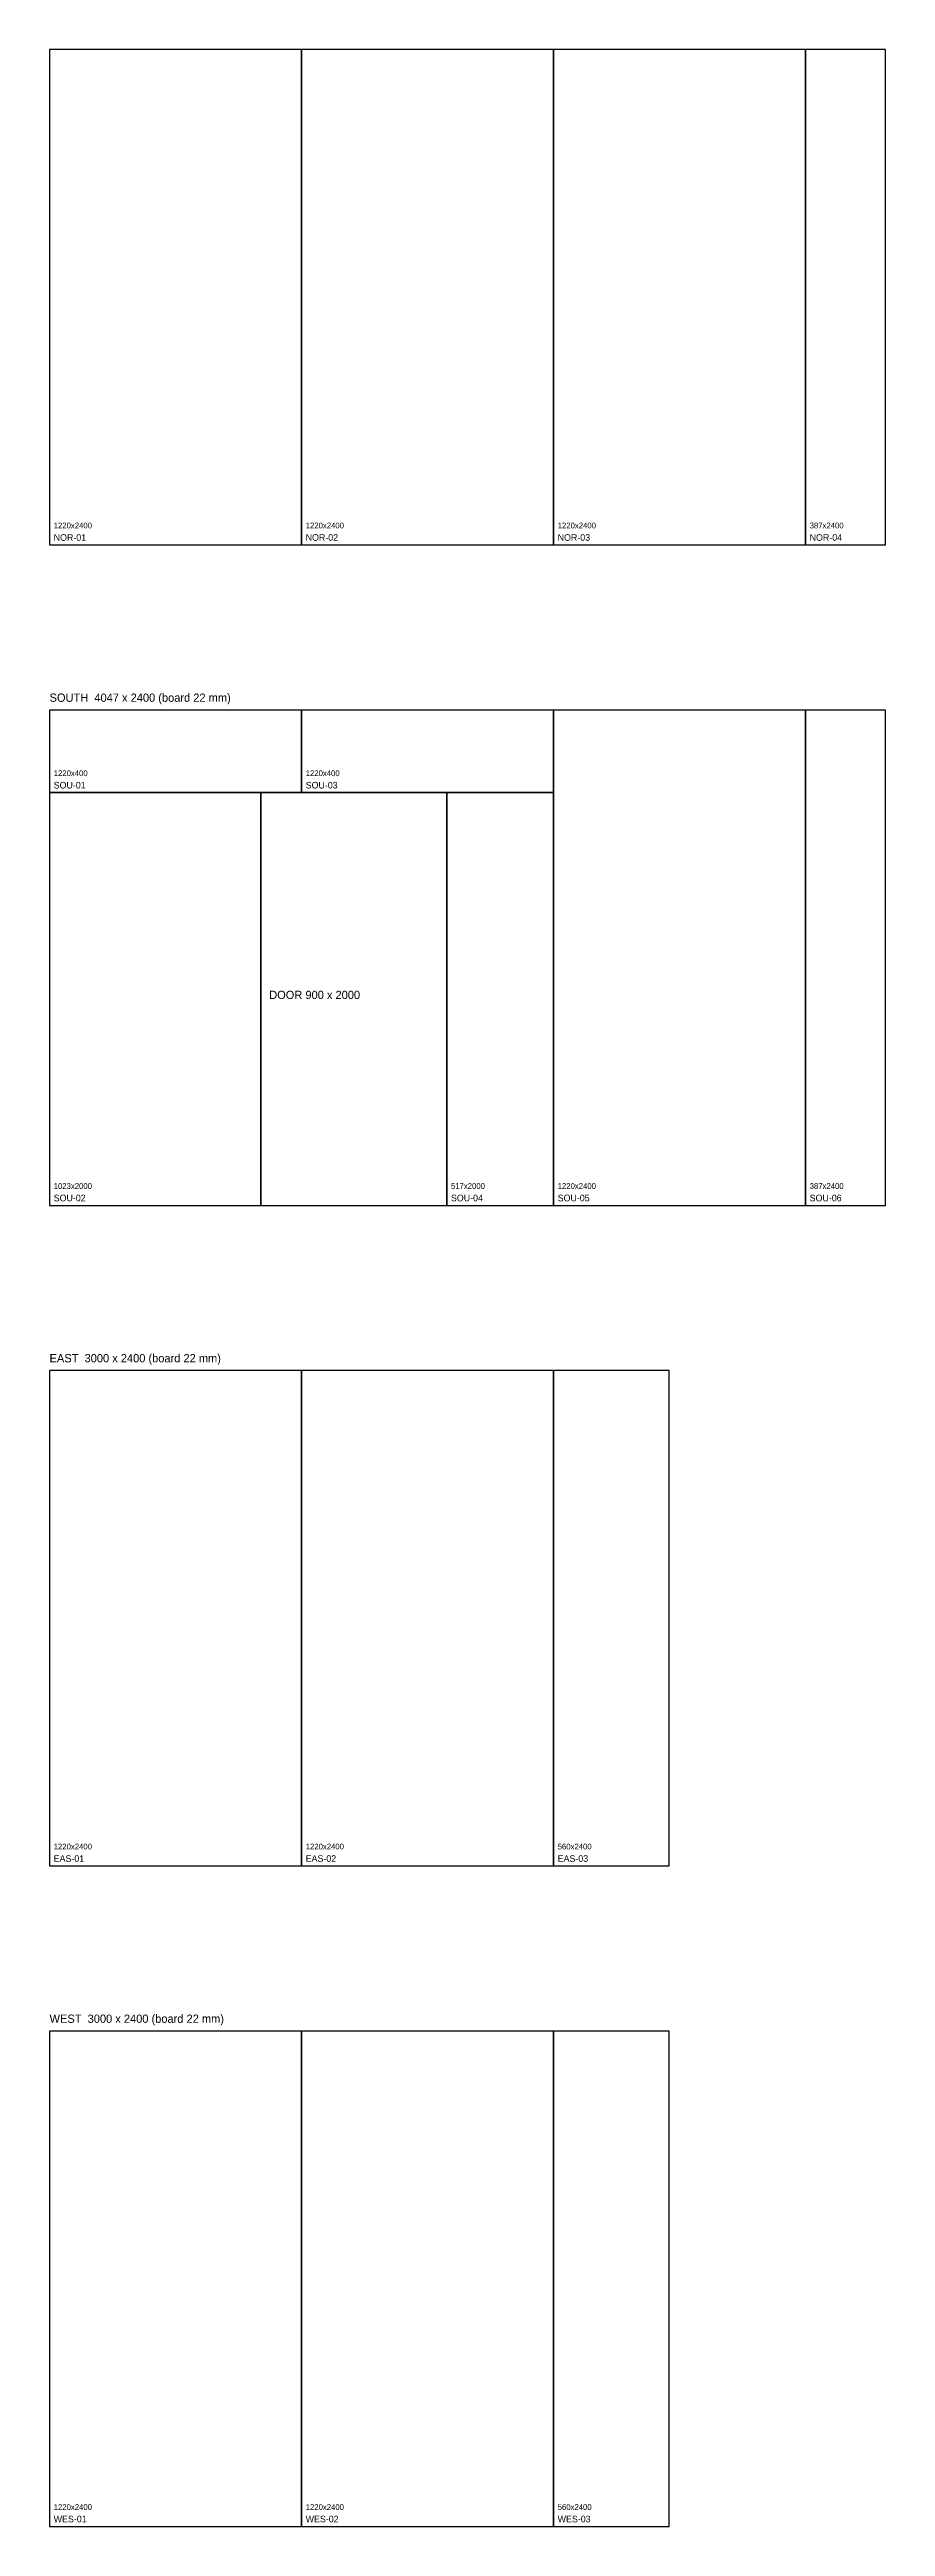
# Model space of a CAD drawing. Header units: millimetres. Extents: x -23 to 4047, y -20957 to 3186.
# Drawn here: x 0 to 4047, y -20957 to -8957 of the extents above; entities that cross this region are included whole.
import ezdxf

# ---------------------------------------------------------------- set-up
doc = ezdxf.new("R2010")
doc.units = ezdxf.units.MM
for name, color, linetype in [('DOOR', 6, 'Continuous'), ('PANEL_CUT', 1, 'Continuous'), ('SEAM', 5, 'Continuous'), ('TEXT', 2, 'Continuous')]:
    doc.layers.add(name, color=color, linetype=linetype)

msp = doc.modelspace()

# ---------------------------------------------------------------- linework, layer by layer
at = {"layer": 'DOOR'}
msp.add_lwpolyline([(1023.4, -14557), (1923.4, -14557), (1923.4, -12557), (1023.4, -12557)], close=True, dxfattribs=at)
at = {"layer": 'PANEL_CUT'}
for points in [[(0, -11357), (1220, -11357), (1220, -8957), (0, -8957)], [(1220, -11357), (2440, -11357), (2440, -8957), (1220, -8957)], [(2440, -11357), (3660, -11357), (3660, -8957), (2440, -8957)], [(3660, -11357), (4046.8, -11357), (4046.8, -8957), (3660, -8957)], [(0, -12557), (1220, -12557), (1220, -12157), (0, -12157)], [(1220, -12557), (2440, -12557), (2440, -12157), (1220, -12157)], [(2440, -14557), (3660, -14557), (3660, -12157), (2440, -12157)], [(3660, -14557), (4046.8, -14557), (4046.8, -12157), (3660, -12157)], [(0, -14557), (1023.4, -14557), (1023.4, -12557), (0, -12557)], [(1923.4, -14557), (2440, -14557), (2440, -12557), (1923.4, -12557)], [(0, -17757), (1220, -17757), (1220, -15357), (0, -15357)], [(1220, -17757), (2440, -17757), (2440, -15357), (1220, -15357)], [(2440, -17757), (3000, -17757), (3000, -15357), (2440, -15357)], [(0, -20957), (1220, -20957), (1220, -18557), (0, -18557)], [(1220, -20957), (2440, -20957), (2440, -18557), (1220, -18557)], [(2440, -20957), (3000, -20957), (3000, -18557), (2440, -18557)]]:
    msp.add_lwpolyline(points, close=True, dxfattribs=at)
at = {"layer": 'SEAM'}
for p, q in [((1220, -11357), (1220, -8957)), ((2440, -11357), (2440, -8957)), ((3660, -11357), (3660, -8957)), ((1220, -12557), (1220, -12157)), ((2440, -14557), (2440, -12157)), ((3660, -14557), (3660, -12157)), ((1220, -17757), (1220, -15357)), ((2440, -17757), (2440, -15357)), ((1220, -20957), (1220, -18557)), ((2440, -20957), (2440, -18557))]:
    msp.add_line(p, q, dxfattribs=at)

# ---------------------------------------------------------------- texts
at = {"layer": 'TEXT'}
for s, height, p in [('1220x2400', 28, (20, -11277)), ('1220x2400', 28, (1240, -11277)), ('1220x2400', 28, (2460, -11277)), ('387x2400', 28, (3680, -11277)), ('NOR-01', 32, (20, -11337)), ('NOR-02', 32, (1240, -11337)), ('NOR-03', 32, (2460, -11337)), ('NOR-04', 32, (3680, -11337)), ('SOUTH  4047 x 2400 (board 22 mm)', 40, (0, -12117)), ('1220x400', 28, (20, -12477)), ('1220x400', 28, (1240, -12477)), ('SOU-01', 32, (20, -12537)), ('SOU-03', 32, (1240, -12537)), ('DOOR 900 x 2000', 40, (1063.4, -13557)), ('SOU-02', 32, (20, -14537)), ('1023x2000', 28, (20, -14477)), ('517x2000', 28, (1943.4, -14477)), ('SOU-04', 32, (1943.4, -14537)), ('SOU-05', 32, (2460, -14537)), ('1220x2400', 28, (2460, -14477)), ('387x2400', 28, (3680, -14477)), ('SOU-06', 32, (3680, -14537)), ('EAST  3000 x 2400 (board 22 mm)', 40, (0, -15317)), ('1220x2400', 28, (20, -17677)), ('EAS-01', 32, (20, -17737)), ('1220x2400', 28, (1240, -17677)), ('EAS-02', 32, (1240, -17737)), ('560x2400', 28, (2460, -17677)), ('EAS-03', 32, (2460, -17737)), ('WEST  3000 x 2400 (board 22 mm)', 40, (0, -18517)), ('1220x2400', 28, (20, -20877)), ('1220x2400', 28, (1240, -20877)), ('560x2400', 28, (2460, -20877)), ('WES-01', 32, (20, -20937)), ('WES-02', 32, (1240, -20937)), ('WES-03', 32, (2460, -20937))]:
    msp.add_text(s, height=height, dxfattribs=at).set_placement(p)

doc.saveas('drawing.dxf')
